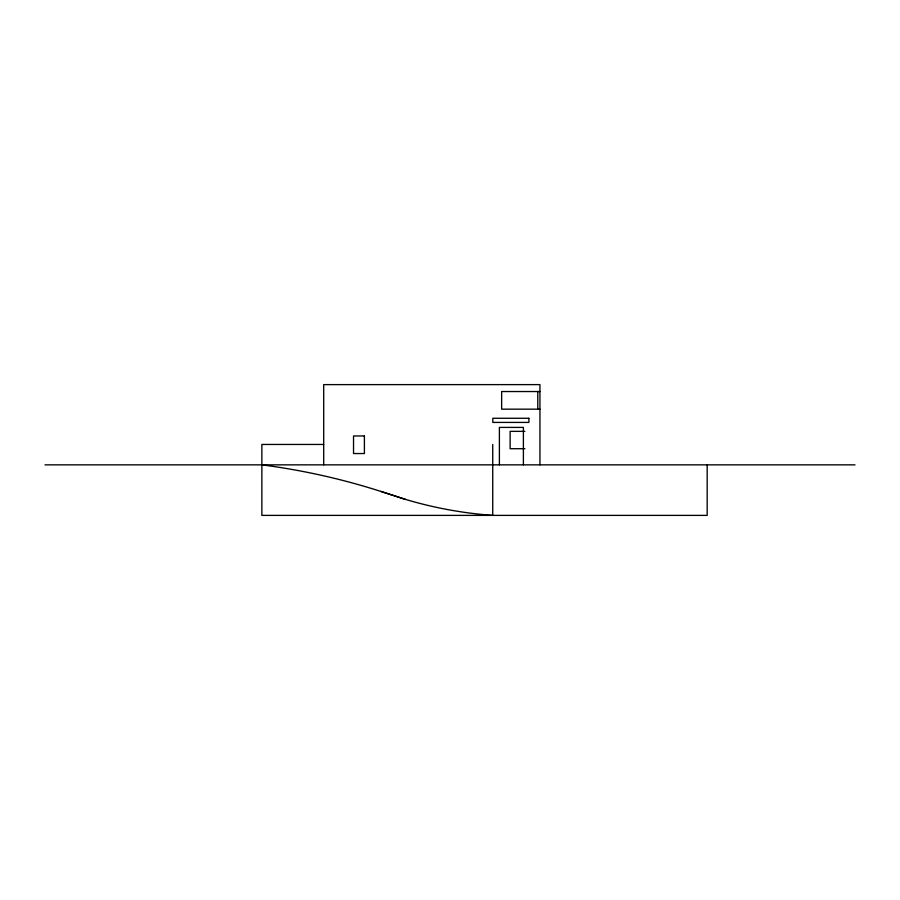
<?xml version="1.0" encoding="UTF-8"?>
<svg xmlns="http://www.w3.org/2000/svg" width="900" height="900" viewBox="0 0 900 900"><rect width="100%" height="100%" fill="white"/><g stroke="black" fill="none" stroke-linecap="round" stroke-linejoin="round"><path stroke-width="1.35" d="M539.944 391.534L501.649 391.534L501.649 409.162L539.944 409.162M524.891 431.359L510.131 431.359L510.131 448.706L524.891 448.706M323.696 444.454L261.866 444.454L261.866 515.385L707.175 515.385L707.175 464.85M45 464.85L855 464.85M492.728 444.454L492.728 515.385A407.306 407.306 0 0 1 405.439 499.376L380.79 491.4A672.311 672.311 0 0 0 261.866 464.85M380.79 491.4L405.439 499.376M539.944 464.85L539.944 384.615L323.696 384.615L323.696 464.85M537.784 391.534L537.784 409.162M523.395 464.85L523.395 427.41L499.387 427.41L499.387 464.85M528.885 418.275L492.817 418.275L492.817 422.415L528.885 422.415L528.885 418.275M364.399 435.96L353.531 435.96L353.531 453.544L364.399 453.544L364.399 435.96"/></g></svg>
